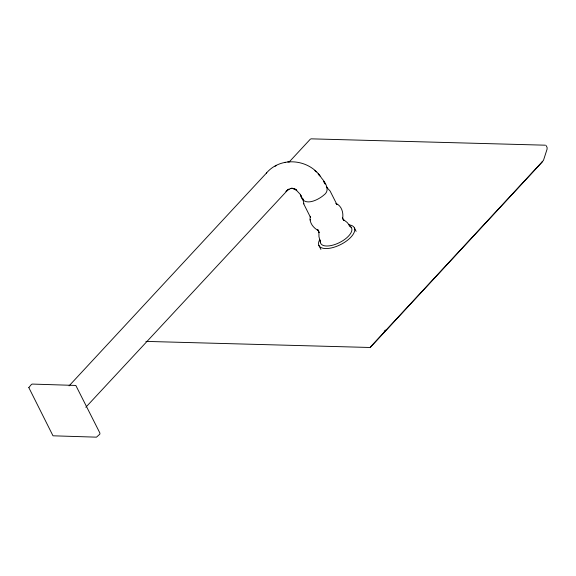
<?xml version="1.0" encoding="UTF-8"?>
<svg xmlns="http://www.w3.org/2000/svg" width="576" height="576" viewBox="0 0 576 576"><rect width="100%" height="100%" fill="white"/><g stroke="black" fill="none" stroke-linecap="round" stroke-linejoin="round"><path stroke-width="0.86" d="M302.803 198.454L303.948 204.343L310.615 217.606L310.356 216.302C308.808 222.394 313.416 228.19 318.636 230.717L317.578 229.457L319.118 232.517L318.902 231.725M310.14 220.032L310.176 219.492M69.062 385.877L266.695 172.807M289.03 162.144L310.385 139.118M85.81 407.261L288.05 189.698L285.955 191.405L289.08 189.137L288.302 189.554L291.254 188.374M384.178 331.337L385.402 330.019M370.375 347.083L543.434 160.474L547.085 149.134L547.092 147.485L546.192 145.634M370.332 347.357L542.246 161.978L542.268 161.251M266.371 173.131C280.908 155.851 309.931 159.062 321.48 177.998C325.584 182.693 330.559 190.562 323.77 195.127C317.786 200.333 303.012 207.468 300.514 194.832L301.226 196.099M275.069 166.255L276.646 165.391M284.774 162.403L285.25 162.281M290.585 188.554L293.717 188.59L291.65 188.273L294.538 188.863L293.414 188.554L296.784 190.375L295.805 189.655L299.974 194.026L303.134 199.879M287.762 161.856L288.914 161.726M291.226 188.431L292.414 188.316M311.011 138.838L545.465 145.195M145.879 341.395L369.95 347.486M335.873 203.364C341.669 205.747 343.706 212.832 342.598 218.563L342.49 217.728M342.835 219.139L347.069 222.386L351.079 227.21M326.304 186.862L330.127 191.059L337.003 204.703L336.233 203.652M314.849 170.59L316.361 171.979M343.174 219.413L343.894 220.406L342.353 217.339M320.184 176.249L318.146 173.844L319.471 175.414M326.714 187.25L327.103 187.862M354.42 227.966L356.126 231.372M318.859 245.354L320.911 249.437M303.019 199.656L302.882 199.195M320.472 242.734L318.967 236.635L318.888 232.099M303.718 203.494L303.804 203.933M348.595 224.813A19.8 8.863 -26.7 0 1 351.482 236.534A19.8 8.863 -26.7 0 1 327.917 248.486A19.8 8.863 -26.7 0 1 319.889 239.364M349.25 225.936A17.244 7.718 -26.7 0 1 339.703 242.482A17.244 7.718 -26.7 0 1 320.472 240.53M28.814 387.583L52.992 435.802L96.473 437.162L99.806 434.182L99.929 433.109L75.823 385.445L32.35 384.077L31.522 384.343L28.814 387.583M292.313 188.366L291.118 188.395L292.356 188.388M294.804 189.029L293.414 188.554L294.804 189.029M295.654 189.504L294.516 188.942L295.697 189.583M325.102 183.902L323.734 181.44L325.102 183.902"/></g></svg>
